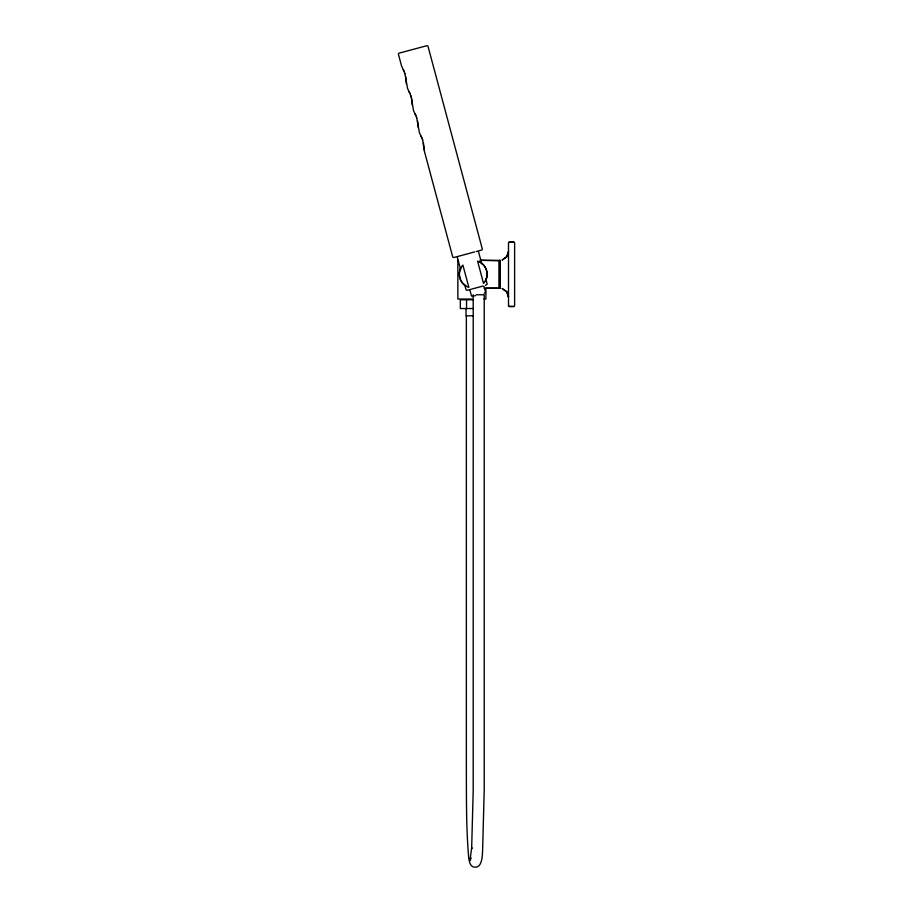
<?xml version="1.0" encoding="UTF-8"?>
<svg xmlns="http://www.w3.org/2000/svg" width="913" height="913" viewBox="0 0 913 913"><rect width="100%" height="100%" fill="white"/><g stroke="black" fill="none" stroke-linecap="round" stroke-linejoin="round"><path stroke-width="1.37" d="M410.839 95.819L407.54 88.31L404.847 73.485M406.411 84.087L405.646 76.532M416.716 117.8L419.409 132.636L422.708 140.134M422.651 139.963L424.214 150.565L452.757 257.044L453.647 257.557L457.778 256.45M508.507 251.212L506.806 256.507L502.344 259.817M508.507 251.76L506.738 256.998L502.139 260.068M411.489 98.284L413.475 110.473L416.773 117.982M461.179 267.315C456.831 274.551 460.7 285.016 468.871 287.39L462.891 265.078L461.179 267.315A13.912 13.912 0 0 0 466.269 286.317M485.271 281.227C489.619 273.98 485.75 263.515 477.579 261.141L483.559 283.452L485.271 281.227A13.912 13.912 0 0 0 480.181 262.225M471.234 857.992L469.91 860.548L471.736 847.595L471.644 848.816L473.196 790.647L473.208 294.751M458.212 256.336L474.714 251.92M476.278 251.497L481.824 250.014L482.349 249.112L427.969 46.164L427.067 45.65L398.89 53.205L398.376 54.095L401.606 66.158L404.071 71.351M469.853 289.569L466.965 290.345L466.064 289.832L464.614 284.411M470.492 289.398L471.336 289.17M472.341 288.907L483.16 286.009M485.362 285.415L487.211 284.16L485.762 278.75M475.547 295.595L472.375 296.451L471.485 295.938L469.967 290.3M484.198 293.278L485.568 292.16L484.061 286.522M513.905 242.002L509.237 242.002L508.507 242.835L508.507 305.798M509.237 242.105L513.905 242.105M480.398 260.262L498.703 260.741M480.055 260.365L499.183 260.365L499.183 288.177L484.152 288.177M498.703 288.268L485.876 288.268L485.876 299.03L483.993 299.03M476.358 294.751L484.221 294.751L484.21 790.578L482.657 848.428C482.395 854.169 482.84 870.135 472.729 866.722C469.853 865.136 469.408 861.552 468.803 858.642C466.052 828.159 466.497 797.505 466.349 766.931L466.349 315.818M471.873 299.03L457.87 299.03L457.87 260.262L458.349 260.741M473.322 299.761L460.346 299.761L460.346 308.526L473.379 308.526M509.237 306.437L513.905 306.437M513.905 306.528L509.237 306.528L508.507 305.695M473.379 315.818L466.029 315.818L466.029 308.526M502.139 288.474L506.738 291.544L508.507 296.782M502.344 288.725L506.806 292.034L508.507 297.318M410.017 93.503L409.218 91.734M415.951 115.666L415.164 113.897M421.886 137.829L421.098 136.048M403.284 69.571L404.904 73.656M411.124 96.767L411.501 98.307M410.782 95.637L411.181 96.949M478.503 251.657L481.767 263.846M457.356 257.329L460.62 269.518M423.461 143.01L424.248 149.778M417.526 120.858L418.314 127.615M411.58 98.695L412.379 105.452M514.624 242.835L514.624 305.695M500.141 260.262L500.141 288.268M499.913 260.365L499.913 288.177M499.434 260.262L499.434 288.268M466.543 299.761L466.543 308.526"/></g></svg>
